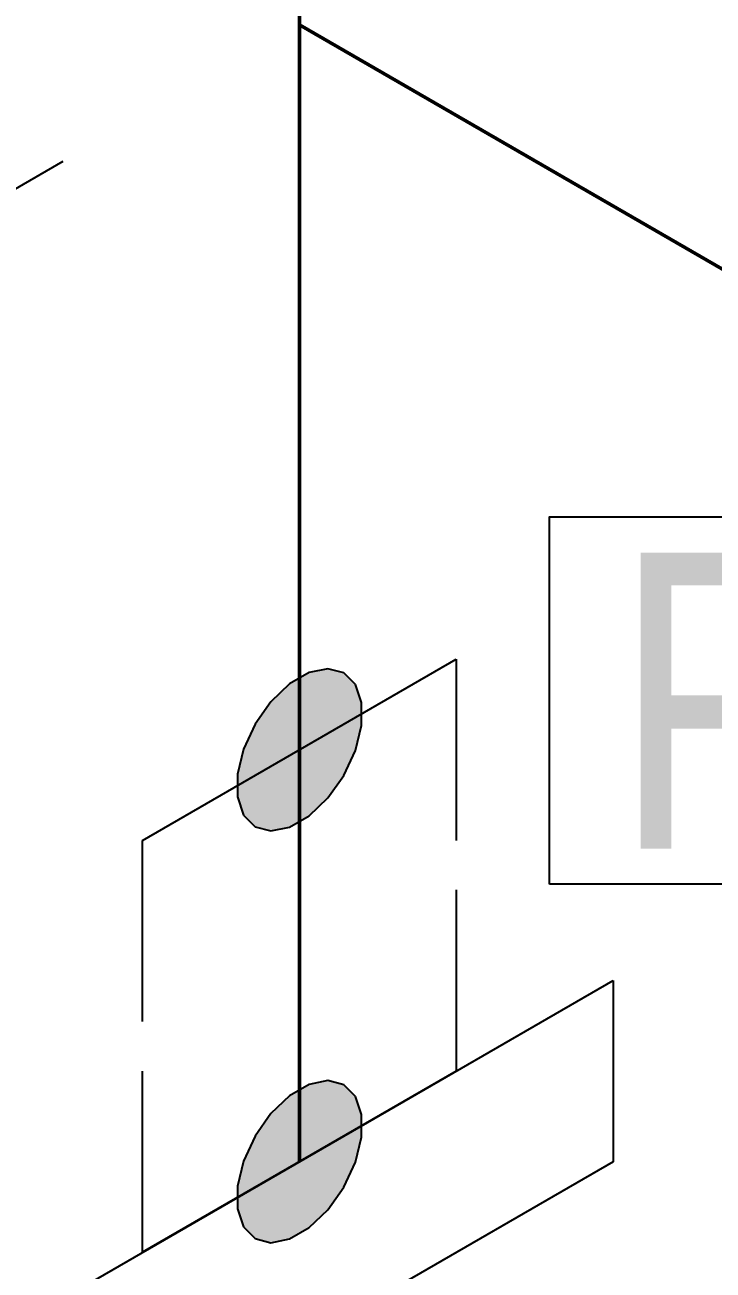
# Model space of a CAD drawing. Header units: millimetres. Extents: x 0 to 594, y 0 to 420.
# Drawn here: x 141.66 to 147.48, y 174.19 to 184.71 of the extents above; entities that cross this region are included whole.
import ezdxf
from ezdxf.enums import TextEntityAlignment as Align

# ---------------------------------------------------------------- set-up
doc = ezdxf.new("R2010")
doc.units = ezdxf.units.MM
doc.header["$LTSCALE"] = 0.25
for name, color, linetype in [('밸브', 4, 'Continuous'), ('용접', 1, 'Continuous'), ('주석', 7, 'Continuous'), ('치수', 1, 'Continuous')]:
    doc.layers.add(name, color=color, linetype=linetype)
doc.layers.add('파이프 작은 보어', color=30, linetype='Continuous', lineweight=50)
doc.styles.add('AdskIsoAnnotation', font='arial.ttf', dxfattribs={"width": 0.8, "height": 1})
doc.styles.add('AdskIsoMetric', font='arial.ttf', dxfattribs={"width": 0.8, "height": 2.5})
doc.styles.add('AdskIsoMetric-30', font='arial.ttf', dxfattribs={"width": 0.8, "height": 2.5})
doc.dimstyles.new('AdskIsoMetric', dxfattribs={"dimtxt": 2.5, "dimasz": 2.5, "dimexe": 1, "dimexo": 2, "dimgap": 0.8, "dimtad": 1, "dimdec": 0, "dimrnd": 1, "dimzin": 0, "dimdsep": 46, "dimtxsty": 'AdskIsoMetric', "dimcen": 0, "dimclrt": 7, "dimadec": 0, "dimazin": 0, "dimtfac": 1, "dimtdec": 0, "dimtmove": 1, "dimatfit": 3, "dimfxl": 0, "dimfrac": 2, "dimtolj": 1, "dimtzin": 0, "dimarcsym": 0})

# ---------------------------------------------------------------- blocks, each defined once
blk = doc.blocks.new('개스킷-2-IsoRight')
at = {"color": 0, "linetype": 'ByBlock', "lineweight": -2, "extrusion": (-1, 0, 0)}
for p in [(-0.05294, 0.23469), (0.04419, 0.17861), (-0.04419, -0.17861), (0.04419, -0.22964)]:
    blk.add_point(p, dxfattribs=at)
blk = doc.blocks.new('플랜지-2-IsoRight')
at = {"color": 0, "linetype": 'ByBlock', "lineweight": -2}
blk.add_wipeout([(0.04419, -0.22964), (-0.04419, -0.17861), (-0.04419, 0.22964), (0.04419, 0.17861)], dxfattribs=at)
at = {"color": 0, "linetype": 'ByBlock', "lineweight": -2, "extrusion": (-0.707107, -0.408248, 0.57735)}
for p, q in [((-0.04419, -0.17861), (-0.04419, 0.22964)), ((-0.04419, 0.22964), (0.04419, 0.17861)), ((0.04419, 0.17861), (0.04419, -0.22964)), ((0.04419, -0.22964), (-0.04419, -0.17861))]:
    blk.add_line(p, q, dxfattribs=at)
at = {"color": 0, "linetype": 'ByBlock', "lineweight": -2}
blk.add_wipeout([(0.04419, -0.22964), (-0.04419, -0.17861), (-0.04419, 0.22964), (0.04419, 0.17861)], dxfattribs=at)
at = {"color": 0, "linetype": 'ByBlock', "lineweight": -2, "extrusion": (-0.707107, -0.408248, 0.57735)}
for p, q in [((-0.04419, -0.17861), (-0.04419, 0.22964)), ((-0.04419, 0.22964), (0.04419, 0.17861)), ((0.04419, 0.17861), (0.04419, -0.22964)), ((0.04419, -0.22964), (-0.04419, -0.17861))]:
    blk.add_line(p, q, dxfattribs=at)
blk = doc.blocks.new('*D72')
at = {"layer": 'Defpoints', "color": 0}
for p in [(143.983, 184.708), (130.992, 177.208), (143.983, 150.193)]:
    blk.add_point(p, dxfattribs=at)
at = {"layer": '치수', "color": 0, "lineweight": -2}
for p, q in [((141.983, 183.553), (129.992, 176.63)), ((130.992, 145.193), (130.992, 174.708)), ((141.983, 149.038), (129.992, 142.115))]:
    blk.add_line(p, q, dxfattribs=at)
at = {"layer": '치수', "color": 0}
for points in [[(130.575, 174.708), (131.409, 174.708), (130.992, 177.208)], [(130.575, 145.193), (131.409, 145.193), (130.992, 142.693)]]:
    blk.add_solid(points, dxfattribs=at)
at = {"layer": '치수', "color": 7, "insert": (128.243, 158.363), "char_height": 2.5, "attachment_point": 5, "rotation": 90, "style": 'AdskIsoMetric-30'}
blk.add_mtext('\\A1;328', dxfattribs=at)
blk = doc.blocks.new('*D73')
at = {"layer": 'Defpoints', "color": 0}
for p in [(141.331, 208.089), (130.992, 202.12), (143.983, 184.708)]:
    blk.add_point(p, dxfattribs=at)
at = {"layer": '치수', "color": 0, "lineweight": -2}
for p, q in [((139.331, 206.934), (129.992, 201.542)), ((130.992, 179.708), (130.992, 199.62)), ((141.983, 183.553), (129.992, 176.63))]:
    blk.add_line(p, q, dxfattribs=at)
at = {"layer": '치수', "color": 0}
for points in [[(130.575, 199.62), (131.409, 199.62), (130.992, 202.12)], [(130.575, 179.708), (131.409, 179.708), (130.992, 177.208)]]:
    blk.add_solid(points, dxfattribs=at)
at = {"layer": '치수', "color": 7, "insert": (128.243, 188.076), "char_height": 2.5, "attachment_point": 5, "rotation": 90, "style": 'AdskIsoMetric-30'}
blk.add_mtext('\\A1;227', dxfattribs=at)
blk = doc.blocks.new('*D74')
at = {"layer": 'Defpoints', "color": 0}
for p in [(143.983, 199.708), (143.983, 184.708), (176.56, 165.899)]:
    blk.add_point(p, dxfattribs=at)
at = {"layer": '치수', "color": 0, "lineweight": -2}
blk.add_line((174.395, 182.149), (146.148, 198.458), dxfattribs=at)
at = {"layer": '치수', "color": 0}
for points in [[(146.356, 198.818), (145.939, 198.097), (143.983, 199.708)], [(174.604, 182.51), (174.187, 181.788), (176.56, 180.899)]]:
    blk.add_solid(points, dxfattribs=at)
at = {"layer": '치수', "color": 7, "insert": (151.253, 198.127), "char_height": 2.5, "attachment_point": 5, "rotation": 330, "style": 'AdskIsoMetric-30'}
blk.add_mtext('\\A1;359', dxfattribs=at)
blk = doc.blocks.new('티-3-Iso2DSkew0')
at = {"color": 0, "linetype": 'ByBlock', "lineweight": -2, "extrusion": (0.707107, 0.408248, -0.57735)}
for p, q in [((0, 0), (0, 6.124)), ((0, -6.124), (0, 0)), ((0, 0), (5.303, -3.062))]:
    blk.add_line(p, q, dxfattribs=at)
blk = doc.blocks.new('SocketWeld-2-IsoRight')
blk.add_hatch(color=256).paths.add_polyline_path([(0.00553, -0.04352), (0.00575, -0.04356), (0.00596, -0.0436), (0.00617, -0.04365), (0.00639, -0.04369), (0.0066, -0.04373), (0.00682, -0.04378), (0.00703, -0.04382), (0.00725, -0.04386), (0.00746, -0.04391), (0.00768, -0.04395), (0.00789, -0.04399), (0.00811, -0.04404), (0.00832, -0.04408), (0.00854, -0.04412), (0.00875, -0.04417), (0.00897, -0.04421), (0.00918, -0.04425), (0.0094, -0.0443), (0.00961, -0.04434), (0.00982, -0.04438), (0.01004, -0.04443), (0.01025, -0.04447), (0.01047, -0.04451), (0.01068, -0.04456), (0.0109, -0.0446), (0.01111, -0.04464), (0.01133, -0.04469), (0.01154, -0.04473), (0.01176, -0.04477), (0.01197, -0.04482), (0.01219, -0.04486), (0.0124, -0.0449), (0.01262, -0.04495), (0.01283, -0.04499), (0.01305, -0.04503), (0.01326, -0.04508), (0.01347, -0.04512), (0.01369, -0.04516), (0.0139, -0.04521), (0.01412, -0.04525), (0.01433, -0.04529), (0.01455, -0.04534), (0.01476, -0.04538), (0.01498, -0.04543), (0.01519, -0.04547), (0.01541, -0.04551), (0.01562, -0.04556), (0.01584, -0.0456), (0.01605, -0.04564), (0.01605, -0.04564), (0.01623, -0.04559), (0.01642, -0.04555), (0.0166, -0.0455), (0.01678, -0.04545), (0.01696, -0.0454), (0.01715, -0.04536), (0.01733, -0.04531), (0.01751, -0.04526), (0.01769, -0.04521), (0.01788, -0.04516), (0.01806, -0.04512), (0.01824, -0.04507), (0.01843, -0.04502), (0.01861, -0.04497), (0.01879, -0.04493), (0.01897, -0.04488), (0.01916, -0.04483), (0.01934, -0.04478), (0.01952, -0.04473), (0.0197, -0.04469), (0.01989, -0.04464), (0.02007, -0.04459), (0.02025, -0.04454), (0.02043, -0.0445), (0.02062, -0.04445), (0.0208, -0.0444), (0.02098, -0.04435), (0.02116, -0.0443), (0.02135, -0.04426), (0.02153, -0.04421), (0.02171, -0.04416), (0.0219, -0.04411), (0.02208, -0.04407), (0.02226, -0.04402), (0.02244, -0.04397), (0.02263, -0.04392), (0.02281, -0.04387), (0.02299, -0.04383), (0.02317, -0.04378), (0.02336, -0.04373), (0.02354, -0.04368), (0.02372, -0.04364), (0.0239, -0.04359), (0.02409, -0.04354), (0.02427, -0.04349), (0.02445, -0.04344), (0.02463, -0.0434), (0.02482, -0.04335), (0.025, -0.0433), (0.025, -0.0433), (0.02513, -0.04317), (0.02527, -0.04303), (0.0254, -0.0429), (0.02553, -0.04276), (0.02566, -0.04263), (0.0258, -0.0425), (0.02593, -0.04236), (0.02606, -0.04223), (0.02619, -0.04209), (0.02633, -0.04196), (0.02646, -0.04182), (0.02659, -0.04169), (0.02672, -0.04156), (0.02686, -0.04142), (0.02699, -0.04129), (0.02712, -0.04115), (0.02726, -0.04102), (0.02739, -0.04088), (0.02752, -0.04075), (0.02765, -0.04062), (0.02779, -0.04048), (0.02792, -0.04035), (0.02805, -0.04021), (0.02818, -0.04008), (0.02832, -0.03994), (0.02845, -0.03981), (0.02858, -0.03968), (0.02872, -0.03954), (0.02885, -0.03941), (0.02898, -0.03927), (0.02911, -0.03914), (0.02925, -0.039), (0.02938, -0.03887), (0.02951, -0.03874), (0.02964, -0.0386), (0.02978, -0.03847), (0.02991, -0.03833), (0.03004, -0.0382), (0.03017, -0.03806), (0.03031, -0.03793), (0.03044, -0.0378), (0.03057, -0.03766), (0.03071, -0.03753), (0.03084, -0.03739), (0.03097, -0.03726), (0.0311, -0.03712), (0.03124, -0.03699), (0.03137, -0.03686), (0.0315, -0.03672), (0.0315, -0.03672), (0.03157, -0.03651), (0.03164, -0.03631), (0.03171, -0.0361), (0.03178, -0.03589), (0.03185, -0.03568), (0.03192, -0.03548), (0.03199, -0.03527), (0.03206, -0.03506), (0.03213, -0.03485), (0.0322, -0.03465), (0.03227, -0.03444), (0.03234, -0.03423), (0.03241, -0.03402), (0.03248, -0.03381), (0.03255, -0.03361), (0.03262, -0.0334), (0.03269, -0.03319), (0.03276, -0.03298), (0.03283, -0.03278), (0.0329, -0.03257), (0.03297, -0.03236), (0.03304, -0.03215), (0.03311, -0.03195), (0.03318, -0.03174), (0.03325, -0.03153), (0.03332, -0.03132), (0.03339, -0.03112), (0.03346, -0.03091), (0.03352, -0.0307), (0.03359, -0.03049), (0.03366, -0.03028), (0.03373, -0.03008), (0.0338, -0.02987), (0.03387, -0.02966), (0.03394, -0.02945), (0.03401, -0.02925), (0.03408, -0.02904), (0.03415, -0.02883), (0.03422, -0.02862), (0.03429, -0.02842), (0.03436, -0.02821), (0.03443, -0.028), (0.0345, -0.02779), (0.03457, -0.02759), (0.03464, -0.02738), (0.03471, -0.02717), (0.03478, -0.02696), (0.03485, -0.02676), (0.03492, -0.02655), (0.03492, -0.02655), (0.03492, -0.02629), (0.03492, -0.02603), (0.03492, -0.02577), (0.03492, -0.0255), (0.03492, -0.02524), (0.03492, -0.02498), (0.03492, -0.02472), (0.03492, -0.02446), (0.03492, -0.0242), (0.03492, -0.02394), (0.03492, -0.02368), (0.03492, -0.02342), (0.03492, -0.02316), (0.03492, -0.0229), (0.03492, -0.02264), (0.03492, -0.02238), (0.03492, -0.02212), (0.03492, -0.02186), (0.03492, -0.02159), (0.03492, -0.02133), (0.03492, -0.02107), (0.03492, -0.02081), (0.03492, -0.02055), (0.03492, -0.02029), (0.03492, -0.02003), (0.03492, -0.01977), (0.03492, -0.01951), (0.03492, -0.01925), (0.03492, -0.01899), (0.03492, -0.01873), (0.03492, -0.01847), (0.03492, -0.01821), (0.03492, -0.01795), (0.03492, -0.01768), (0.03492, -0.01742), (0.03492, -0.01716), (0.03492, -0.0169), (0.03492, -0.01664), (0.03492, -0.01638), (0.03492, -0.01612), (0.03492, -0.01586), (0.03492, -0.0156), (0.03492, -0.01534), (0.03492, -0.01508), (0.03492, -0.01482), (0.03492, -0.01456), (0.03492, -0.0143), (0.03492, -0.01404), (0.03492, -0.01377), (0.03492, -0.01377), (0.03485, -0.01349), (0.03478, -0.0132), (0.03471, -0.01291), (0.03464, -0.01262), (0.03457, -0.01233), (0.0345, -0.01205), (0.03443, -0.01176), (0.03436, -0.01147), (0.03429, -0.01118), (0.03422, -0.01089), (0.03415, -0.0106), (0.03408, -0.01032), (0.03401, -0.01003), (0.03394, -0.00974), (0.03387, -0.00945), (0.0338, -0.00916), (0.03373, -0.00888), (0.03366, -0.00859), (0.03359, -0.0083), (0.03352, -0.00801), (0.03346, -0.00772), (0.03339, -0.00743), (0.03332, -0.00715), (0.03325, -0.00686), (0.03318, -0.00657), (0.03311, -0.00628), (0.03304, -0.00599), (0.03297, -0.00571), (0.0329, -0.00542), (0.03283, -0.00513), (0.03276, -0.00484), (0.03269, -0.00455), (0.03262, -0.00426), (0.03255, -0.00398), (0.03248, -0.00369), (0.03241, -0.0034), (0.03234, -0.00311), (0.03227, -0.00282), (0.0322, -0.00254), (0.03213, -0.00225), (0.03206, -0.00196), (0.03199, -0.00167), (0.03192, -0.00138), (0.03185, -0.00109), (0.03178, -0.00081), (0.03171, -0.00052), (0.03164, -0.00023), (0.03157, 0.00006), (0.0315, 0.00035), (0.0315, 0.00035), (0.03137, 0.00063), (0.03124, 0.00092), (0.0311, 0.00121), (0.03097, 0.0015), (0.03084, 0.00178), (0.03071, 0.00207), (0.03057, 0.00236), (0.03044, 0.00265), (0.03031, 0.00293), (0.03017, 0.00322), (0.03004, 0.00351), (0.02991, 0.0038), (0.02978, 0.00408), (0.02964, 0.00437), (0.02951, 0.00466), (0.02938, 0.00495), (0.02925, 0.00523), (0.02911, 0.00552), (0.02898, 0.00581), (0.02885, 0.0061), (0.02872, 0.00638), (0.02858, 0.00667), (0.02845, 0.00696), (0.02832, 0.00725), (0.02818, 0.00753), (0.02805, 0.00782), (0.02792, 0.00811), (0.02779, 0.0084), (0.02765, 0.00868), (0.02752, 0.00897), (0.02739, 0.00926), (0.02726, 0.00955), (0.02712, 0.00983), (0.02699, 0.01012), (0.02686, 0.01041), (0.02672, 0.0107), (0.02659, 0.01098), (0.02646, 0.01127), (0.02633, 0.01156), (0.02619, 0.01185), (0.02606, 0.01213), (0.02593, 0.01242), (0.0258, 0.01271), (0.02566, 0.013), (0.02553, 0.01328), (0.0254, 0.01357), (0.02527, 0.01386), (0.02513, 0.01415), (0.025, 0.01443), (0.025, 0.01443), (0.02482, 0.01469), (0.02463, 0.01495), (0.02445, 0.01521), (0.02427, 0.01547), (0.02409, 0.01573), (0.0239, 0.01599), (0.02372, 0.01624), (0.02354, 0.0165), (0.02336, 0.01676), (0.02317, 0.01702), (0.02299, 0.01728), (0.02281, 0.01754), (0.02263, 0.0178), (0.02244, 0.01806), (0.02226, 0.01831), (0.02208, 0.01857), (0.0219, 0.01883), (0.02171, 0.01909), (0.02153, 0.01935), (0.02135, 0.01961), (0.02116, 0.01987), (0.02098, 0.02012), (0.0208, 0.02038), (0.02062, 0.02064), (0.02043, 0.0209), (0.02025, 0.02116), (0.02007, 0.02142), (0.01989, 0.02168), (0.0197, 0.02193), (0.01952, 0.02219), (0.01934, 0.02245), (0.01916, 0.02271), (0.01897, 0.02297), (0.01879, 0.02323), (0.01861, 0.02349), (0.01843, 0.02375), (0.01824, 0.024), (0.01806, 0.02426), (0.01788, 0.02452), (0.01769, 0.02478), (0.01751, 0.02504), (0.01733, 0.0253), (0.01715, 0.02556), (0.01696, 0.02581), (0.01678, 0.02607), (0.0166, 0.02633), (0.01642, 0.02659), (0.01623, 0.02685), (0.01605, 0.02711), (0.01605, 0.02711), (0.01584, 0.02731), (0.01562, 0.02752), (0.01541, 0.02772), (0.01519, 0.02793), (0.01498, 0.02813), (0.01476, 0.02834), (0.01455, 0.02854), (0.01433, 0.02874), (0.01412, 0.02895), (0.0139, 0.02915), (0.01369, 0.02936), (0.01347, 0.02956), (0.01326, 0.02977), (0.01305, 0.02997), (0.01283, 0.03018), (0.01262, 0.03038), (0.0124, 0.03058), (0.01219, 0.03079), (0.01197, 0.03099), (0.01176, 0.0312), (0.01154, 0.0314), (0.01133, 0.03161), (0.01111, 0.03181), (0.0109, 0.03202), (0.01068, 0.03222), (0.01047, 0.03243), (0.01025, 0.03263), (0.01004, 0.03283), (0.00982, 0.03304), (0.00961, 0.03324), (0.0094, 0.03345), (0.00918, 0.03365), (0.00897, 0.03386), (0.00875, 0.03406), (0.00854, 0.03427), (0.00832, 0.03447), (0.00811, 0.03467), (0.00789, 0.03488), (0.00768, 0.03508), (0.00746, 0.03529), (0.00725, 0.03549), (0.00703, 0.0357), (0.00682, 0.0359), (0.0066, 0.03611), (0.00639, 0.03631), (0.00617, 0.03652), (0.00596, 0.03672), (0.00575, 0.03692), (0.00553, 0.03713), (0.00553, 0.03713), (0.00531, 0.03726), (0.00508, 0.03739), (0.00485, 0.03752), (0.00463, 0.03765), (0.0044, 0.03778), (0.00418, 0.03791), (0.00395, 0.03804), (0.00372, 0.03817), (0.0035, 0.0383), (0.00327, 0.03843), (0.00305, 0.03856), (0.00282, 0.03869), (0.0026, 0.03882), (0.00237, 0.03895), (0.00214, 0.03908), (0.00192, 0.03921), (0.00169, 0.03934), (0.00147, 0.03948), (0.00124, 0.03961), (0.00102, 0.03974), (0.00079, 0.03987), (0.00056, 0.04), (0.00034, 0.04013), (0.00011, 0.04026), (-0.00011, 0.04039), (-0.00034, 0.04052), (-0.00056, 0.04065), (-0.00079, 0.04078), (-0.00102, 0.04091), (-0.00124, 0.04104), (-0.00147, 0.04117), (-0.00169, 0.0413), (-0.00192, 0.04143), (-0.00214, 0.04156), (-0.00237, 0.04169), (-0.0026, 0.04182), (-0.00282, 0.04195), (-0.00305, 0.04208), (-0.00327, 0.04221), (-0.0035, 0.04234), (-0.00372, 0.04247), (-0.00395, 0.0426), (-0.00418, 0.04273), (-0.0044, 0.04286), (-0.00463, 0.04299), (-0.00485, 0.04312), (-0.00508, 0.04325), (-0.00531, 0.04339), (-0.00553, 0.04352), (-0.00553, 0.04352), (-0.00575, 0.04356), (-0.00596, 0.0436), (-0.00617, 0.04365), (-0.00639, 0.04369), (-0.0066, 0.04373), (-0.00682, 0.04378), (-0.00703, 0.04382), (-0.00725, 0.04386), (-0.00746, 0.04391), (-0.00768, 0.04395), (-0.00789, 0.04399), (-0.00811, 0.04404), (-0.00832, 0.04408), (-0.00854, 0.04412), (-0.00875, 0.04417), (-0.00897, 0.04421), (-0.00918, 0.04425), (-0.0094, 0.0443), (-0.00961, 0.04434), (-0.00982, 0.04438), (-0.01004, 0.04443), (-0.01025, 0.04447), (-0.01047, 0.04451), (-0.01068, 0.04456), (-0.0109, 0.0446), (-0.01111, 0.04464), (-0.01133, 0.04469), (-0.01154, 0.04473), (-0.01176, 0.04477), (-0.01197, 0.04482), (-0.01219, 0.04486), (-0.0124, 0.0449), (-0.01262, 0.04495), (-0.01283, 0.04499), (-0.01305, 0.04503), (-0.01326, 0.04508), (-0.01347, 0.04512), (-0.01369, 0.04516), (-0.0139, 0.04521), (-0.01412, 0.04525), (-0.01433, 0.04529), (-0.01455, 0.04534), (-0.01476, 0.04538), (-0.01498, 0.04543), (-0.01519, 0.04547), (-0.01541, 0.04551), (-0.01562, 0.04556), (-0.01584, 0.0456), (-0.01605, 0.04564), (-0.01605, 0.04564), (-0.01623, 0.04559), (-0.01642, 0.04555), (-0.0166, 0.0455), (-0.01678, 0.04545), (-0.01696, 0.0454), (-0.01715, 0.04536), (-0.01733, 0.04531), (-0.01751, 0.04526), (-0.01769, 0.04521), (-0.01788, 0.04516), (-0.01806, 0.04512), (-0.01824, 0.04507), (-0.01843, 0.04502), (-0.01861, 0.04497), (-0.01879, 0.04493), (-0.01897, 0.04488), (-0.01916, 0.04483), (-0.01934, 0.04478), (-0.01952, 0.04473), (-0.0197, 0.04469), (-0.01989, 0.04464), (-0.02007, 0.04459), (-0.02025, 0.04454), (-0.02043, 0.0445), (-0.02062, 0.04445), (-0.0208, 0.0444), (-0.02098, 0.04435), (-0.02116, 0.0443), (-0.02135, 0.04426), (-0.02153, 0.04421), (-0.02171, 0.04416), (-0.0219, 0.04411), (-0.02208, 0.04407), (-0.02226, 0.04402), (-0.02244, 0.04397), (-0.02263, 0.04392), (-0.02281, 0.04387), (-0.02299, 0.04383), (-0.02317, 0.04378), (-0.02336, 0.04373), (-0.02354, 0.04368), (-0.02372, 0.04364), (-0.0239, 0.04359), (-0.02409, 0.04354), (-0.02427, 0.04349), (-0.02445, 0.04344), (-0.02463, 0.0434), (-0.02482, 0.04335), (-0.025, 0.0433), (-0.025, 0.0433), (-0.02513, 0.04317), (-0.02527, 0.04303), (-0.0254, 0.0429), (-0.02553, 0.04276), (-0.02566, 0.04263), (-0.0258, 0.0425), (-0.02593, 0.04236), (-0.02606, 0.04223), (-0.02619, 0.04209), (-0.02633, 0.04196), (-0.02646, 0.04182), (-0.02659, 0.04169), (-0.02672, 0.04156), (-0.02686, 0.04142), (-0.02699, 0.04129), (-0.02712, 0.04115), (-0.02726, 0.04102), (-0.02739, 0.04088), (-0.02752, 0.04075), (-0.02765, 0.04062), (-0.02779, 0.04048), (-0.02792, 0.04035), (-0.02805, 0.04021), (-0.02818, 0.04008), (-0.02832, 0.03994), (-0.02845, 0.03981), (-0.02858, 0.03968), (-0.02872, 0.03954), (-0.02885, 0.03941), (-0.02898, 0.03927), (-0.02911, 0.03914), (-0.02925, 0.039), (-0.02938, 0.03887), (-0.02951, 0.03874), (-0.02964, 0.0386), (-0.02978, 0.03847), (-0.02991, 0.03833), (-0.03004, 0.0382), (-0.03017, 0.03806), (-0.03031, 0.03793), (-0.03044, 0.0378), (-0.03057, 0.03766), (-0.03071, 0.03753), (-0.03084, 0.03739), (-0.03097, 0.03726), (-0.0311, 0.03712), (-0.03124, 0.03699), (-0.03137, 0.03686), (-0.0315, 0.03672), (-0.0315, 0.03672), (-0.03157, 0.03651), (-0.03164, 0.03631), (-0.03171, 0.0361), (-0.03178, 0.03589), (-0.03185, 0.03568), (-0.03192, 0.03548), (-0.03199, 0.03527), (-0.03206, 0.03506), (-0.03213, 0.03485), (-0.0322, 0.03465), (-0.03227, 0.03444), (-0.03234, 0.03423), (-0.03241, 0.03402), (-0.03248, 0.03381), (-0.03255, 0.03361), (-0.03262, 0.0334), (-0.03269, 0.03319), (-0.03276, 0.03298), (-0.03283, 0.03278), (-0.0329, 0.03257), (-0.03297, 0.03236), (-0.03304, 0.03215), (-0.03311, 0.03195), (-0.03318, 0.03174), (-0.03325, 0.03153), (-0.03332, 0.03132), (-0.03339, 0.03112), (-0.03346, 0.03091), (-0.03352, 0.0307), (-0.03359, 0.03049), (-0.03366, 0.03028), (-0.03373, 0.03008), (-0.0338, 0.02987), (-0.03387, 0.02966), (-0.03394, 0.02945), (-0.03401, 0.02925), (-0.03408, 0.02904), (-0.03415, 0.02883), (-0.03422, 0.02862), (-0.03429, 0.02842), (-0.03436, 0.02821), (-0.03443, 0.028), (-0.0345, 0.02779), (-0.03457, 0.02759), (-0.03464, 0.02738), (-0.03471, 0.02717), (-0.03478, 0.02696), (-0.03485, 0.02676), (-0.03492, 0.02655), (-0.03492, 0.02655), (-0.03492, 0.02629), (-0.03492, 0.02603), (-0.03492, 0.02577), (-0.03492, 0.0255), (-0.03492, 0.02524), (-0.03492, 0.02498), (-0.03492, 0.02472), (-0.03492, 0.02446), (-0.03492, 0.0242), (-0.03492, 0.02394), (-0.03492, 0.02368), (-0.03492, 0.02342), (-0.03492, 0.02316), (-0.03492, 0.0229), (-0.03492, 0.02264), (-0.03492, 0.02238), (-0.03492, 0.02212), (-0.03492, 0.02186), (-0.03492, 0.02159), (-0.03492, 0.02133), (-0.03492, 0.02107), (-0.03492, 0.02081), (-0.03492, 0.02055), (-0.03492, 0.02029), (-0.03492, 0.02003), (-0.03492, 0.01977), (-0.03492, 0.01951), (-0.03492, 0.01925), (-0.03492, 0.01899), (-0.03492, 0.01873), (-0.03492, 0.01847), (-0.03492, 0.01821), (-0.03492, 0.01795), (-0.03492, 0.01768), (-0.03492, 0.01742), (-0.03492, 0.01716), (-0.03492, 0.0169), (-0.03492, 0.01664), (-0.03492, 0.01638), (-0.03492, 0.01612), (-0.03492, 0.01586), (-0.03492, 0.0156), (-0.03492, 0.01534), (-0.03492, 0.01508), (-0.03492, 0.01482), (-0.03492, 0.01456), (-0.03492, 0.0143), (-0.03492, 0.01404), (-0.03492, 0.01377), (-0.03492, 0.01377), (-0.03485, 0.01349), (-0.03478, 0.0132), (-0.03471, 0.01291), (-0.03464, 0.01262), (-0.03457, 0.01233), (-0.0345, 0.01205), (-0.03443, 0.01176), (-0.03436, 0.01147), (-0.03429, 0.01118), (-0.03422, 0.01089), (-0.03415, 0.0106), (-0.03408, 0.01032), (-0.03401, 0.01003), (-0.03394, 0.00974), (-0.03387, 0.00945), (-0.0338, 0.00916), (-0.03373, 0.00888), (-0.03366, 0.00859), (-0.03359, 0.0083), (-0.03352, 0.00801), (-0.03346, 0.00772), (-0.03339, 0.00743), (-0.03332, 0.00715), (-0.03325, 0.00686), (-0.03318, 0.00657), (-0.03311, 0.00628), (-0.03304, 0.00599), (-0.03297, 0.00571), (-0.0329, 0.00542), (-0.03283, 0.00513), (-0.03276, 0.00484), (-0.03269, 0.00455), (-0.03262, 0.00426), (-0.03255, 0.00398), (-0.03248, 0.00369), (-0.03241, 0.0034), (-0.03234, 0.00311), (-0.03227, 0.00282), (-0.0322, 0.00254), (-0.03213, 0.00225), (-0.03206, 0.00196), (-0.03199, 0.00167), (-0.03192, 0.00138), (-0.03185, 0.00109), (-0.03178, 0.00081), (-0.03171, 0.00052), (-0.03164, 0.00023), (-0.03157, -0.00006), (-0.0315, -0.00035), (-0.0315, -0.00035), (-0.03137, -0.00063), (-0.03124, -0.00092), (-0.0311, -0.00121), (-0.03097, -0.0015), (-0.03084, -0.00178), (-0.03071, -0.00207), (-0.03057, -0.00236), (-0.03044, -0.00265), (-0.03031, -0.00293), (-0.03017, -0.00322), (-0.03004, -0.00351), (-0.02991, -0.0038), (-0.02978, -0.00408), (-0.02964, -0.00437), (-0.02951, -0.00466), (-0.02938, -0.00495), (-0.02925, -0.00523), (-0.02911, -0.00552), (-0.02898, -0.00581), (-0.02885, -0.0061), (-0.02872, -0.00638), (-0.02858, -0.00667), (-0.02845, -0.00696), (-0.02832, -0.00725), (-0.02818, -0.00753), (-0.02805, -0.00782), (-0.02792, -0.00811), (-0.02779, -0.0084), (-0.02765, -0.00868), (-0.02752, -0.00897), (-0.02739, -0.00926), (-0.02726, -0.00955), (-0.02712, -0.00983), (-0.02699, -0.01012), (-0.02686, -0.01041), (-0.02672, -0.0107), (-0.02659, -0.01098), (-0.02646, -0.01127), (-0.02633, -0.01156), (-0.02619, -0.01185), (-0.02606, -0.01213), (-0.02593, -0.01242), (-0.0258, -0.01271), (-0.02566, -0.013), (-0.02553, -0.01328), (-0.0254, -0.01357), (-0.02527, -0.01386), (-0.02513, -0.01415), (-0.025, -0.01443), (-0.025, -0.01443), (-0.02482, -0.01469), (-0.02463, -0.01495), (-0.02445, -0.01521), (-0.02427, -0.01547), (-0.02409, -0.01573), (-0.0239, -0.01599), (-0.02372, -0.01624), (-0.02354, -0.0165), (-0.02336, -0.01676), (-0.02317, -0.01702), (-0.02299, -0.01728), (-0.02281, -0.01754), (-0.02263, -0.0178), (-0.02244, -0.01806), (-0.02226, -0.01831), (-0.02208, -0.01857), (-0.0219, -0.01883), (-0.02171, -0.01909), (-0.02153, -0.01935), (-0.02135, -0.01961), (-0.02116, -0.01987), (-0.02098, -0.02012), (-0.0208, -0.02038), (-0.02062, -0.02064), (-0.02043, -0.0209), (-0.02025, -0.02116), (-0.02007, -0.02142), (-0.01989, -0.02168), (-0.0197, -0.02193), (-0.01952, -0.02219), (-0.01934, -0.02245), (-0.01916, -0.02271), (-0.01897, -0.02297), (-0.01879, -0.02323), (-0.01861, -0.02349), (-0.01843, -0.02375), (-0.01824, -0.024), (-0.01806, -0.02426), (-0.01788, -0.02452), (-0.01769, -0.02478), (-0.01751, -0.02504), (-0.01733, -0.0253), (-0.01715, -0.02556), (-0.01696, -0.02581), (-0.01678, -0.02607), (-0.0166, -0.02633), (-0.01642, -0.02659), (-0.01623, -0.02685), (-0.01605, -0.02711), (-0.01605, -0.02711), (-0.01584, -0.02731), (-0.01562, -0.02752), (-0.01541, -0.02772), (-0.01519, -0.02793), (-0.01498, -0.02813), (-0.01476, -0.02834), (-0.01455, -0.02854), (-0.01433, -0.02874), (-0.01412, -0.02895), (-0.0139, -0.02915), (-0.01369, -0.02936), (-0.01347, -0.02956), (-0.01326, -0.02977), (-0.01305, -0.02997), (-0.01283, -0.03018), (-0.01262, -0.03038), (-0.0124, -0.03058), (-0.01219, -0.03079), (-0.01197, -0.03099), (-0.01176, -0.0312), (-0.01154, -0.0314), (-0.01133, -0.03161), (-0.01111, -0.03181), (-0.0109, -0.03202), (-0.01068, -0.03222), (-0.01047, -0.03243), (-0.01025, -0.03263), (-0.01004, -0.03283), (-0.00982, -0.03304), (-0.00961, -0.03324), (-0.0094, -0.03345), (-0.00918, -0.03365), (-0.00897, -0.03386), (-0.00875, -0.03406), (-0.00854, -0.03427), (-0.00832, -0.03447), (-0.00811, -0.03467), (-0.00789, -0.03488), (-0.00768, -0.03508), (-0.00746, -0.03529), (-0.00725, -0.03549), (-0.00703, -0.0357), (-0.00682, -0.0359), (-0.0066, -0.03611), (-0.00639, -0.03631), (-0.00617, -0.03652), (-0.00596, -0.03672), (-0.00575, -0.03692), (-0.00553, -0.03713), (-0.00553, -0.03713), (-0.00531, -0.03726), (-0.00508, -0.03739), (-0.00485, -0.03752), (-0.00463, -0.03765), (-0.0044, -0.03778), (-0.00418, -0.03791), (-0.00395, -0.03804), (-0.00372, -0.03817), (-0.0035, -0.0383), (-0.00327, -0.03843), (-0.00305, -0.03856), (-0.00282, -0.03869), (-0.0026, -0.03882), (-0.00237, -0.03895), (-0.00214, -0.03908), (-0.00192, -0.03921), (-0.00169, -0.03934), (-0.00147, -0.03948), (-0.00124, -0.03961), (-0.00102, -0.03974), (-0.00079, -0.03987), (-0.00056, -0.04), (-0.00034, -0.04013), (-0.00011, -0.04026), (0.00011, -0.04039), (0.00034, -0.04052), (0.00056, -0.04065), (0.00079, -0.04078), (0.00102, -0.04091), (0.00124, -0.04104), (0.00147, -0.04117), (0.00169, -0.0413), (0.00192, -0.04143), (0.00214, -0.04156), (0.00237, -0.04169), (0.0026, -0.04182), (0.00282, -0.04195), (0.00305, -0.04208), (0.00327, -0.04221), (0.0035, -0.04234), (0.00372, -0.04247), (0.00395, -0.0426), (0.00418, -0.04273), (0.0044, -0.04286), (0.00463, -0.04299), (0.00485, -0.04312), (0.00508, -0.04325), (0.00531, -0.04339)], flags=0)
at = {"color": 0, "linetype": 'ByBlock', "lineweight": -2, "extrusion": (-0.707107, -0.408248, 0.57735)}
for p, q in [((-0.08839, 0.15309), (0, 0.10206)), ((0, 0.10206), (0, -0.10206)), ((-0.025, 0.0433), (-0.0315, 0.03672)), ((-0.01605, 0.04564), (-0.025, 0.0433)), ((-0.00553, 0.04352), (-0.01605, 0.04564)), ((0.00553, 0.03713), (-0.00553, 0.04352)), ((-0.0315, 0.03672), (-0.03492, 0.02655)), ((0.01605, 0.02711), (0.00553, 0.03713)), ((-0.03492, 0.02655), (-0.03492, 0.01377)), ((0.025, 0.01443), (0.01605, 0.02711)), ((0.0315, 0.00035), (0.025, 0.01443)), ((-0.03492, 0.01377), (-0.0315, -0.00035)), ((0.03492, -0.01377), (0.0315, 0.00035)), ((-0.0315, -0.00035), (-0.025, -0.01443)), ((0.03492, -0.02655), (0.03492, -0.01377)), ((-0.025, -0.01443), (-0.01605, -0.02711)), ((-0.01605, -0.02711), (-0.00553, -0.03713)), ((0.0315, -0.03672), (0.03492, -0.02655)), ((-0.00553, -0.03713), (0.00553, -0.04352)), ((0.025, -0.0433), (0.0315, -0.03672)), ((0.00553, -0.04352), (0.01605, -0.04564)), ((0.01605, -0.04564), (0.025, -0.0433)), ((0, -0.10206), (-0.08839, -0.05103))]:
    blk.add_line(p, q, dxfattribs=at)
blk = doc.blocks.new('AnnoRect')
at = {"color": 0, "linetype": 'ByBlock', "lineweight": -2}
blk.add_wipeout([(-0.80951, -0.59999), (-0.80951, 0.59999), (0.80951, 0.59999), (0.80951, -0.59999)], dxfattribs=at)
blk.add_lwpolyline([(-0.80951, -0.59999), (-0.80951, 0.59999), (0.80951, 0.59999), (0.80951, -0.59999)], close=True, dxfattribs=at)
at = {"color": 0, "linetype": 'ByBlock', "lineweight": -2, "style": 'AdskIsoAnnotation', "width": 0.8}
blk.add_attdef('XX', text='', height=1, dxfattribs=at).set_placement((0, 0), align=Align.MIDDLE_CENTER)

msp = doc.modelspace()

# ---------------------------------------------------------------- block references
at = {"layer": '밸브', "xscale": 15, "yscale": 15, "zscale": 15, "rotation": 300.0000000001925}
msp.add_blockref('개스킷-2-IsoRight', (143.983, 172.808), dxfattribs=at)
at = {"layer": '파이프 작은 보어'}
msp.add_blockref('티-3-Iso2DSkew0', (143.983, 184.708), dxfattribs=at)

# ---------------------------------------------------------------- next in the draw order: block references
at = {"layer": '밸브', "xscale": 15, "yscale": 15, "zscale": 15, "rotation": 300.0000000003851}
msp.add_blockref('플랜지-2-IsoRight', (143.983, 174.339), dxfattribs=at)

# ---------------------------------------------------------------- next in the draw order: linework, layer by layer
at = {"layer": '파이프 작은 보어'}
msp.add_lwpolyline([(143.983, 175.105), (143.983, 178.584)], dxfattribs=at)

# ---------------------------------------------------------------- next in the draw order: block references
at = {"layer": '용접', "xscale": 15, "yscale": 15, "zscale": 15}
for p, rotation in [((143.983, 178.584), 120.0000000001596), ((143.983, 175.105), 300.0000000000898)]:
    msp.add_blockref('SocketWeld-2-IsoRight', p, dxfattribs=dict(at, rotation=rotation))

# ---------------------------------------------------------------- next in the draw order: dimensions: what is measured, and where the dimension line sits
at = {"layer": '치수'}
for base, p1, p2, angle, text, override, picture, middle in [((130.992, 202.12), (143.983, 184.708), (141.331, 208.089), 90, '227', {"dimtad": 0, "dimlfac": 9.71083, "dimtxsty": 'AdskIsoMetric-30', "dimse1": 0, "dimse2": 0, "dimsd1": 0, "dimsd2": 0, "dimtmove": 1}, '*D73', (128.243, 188.076)), ((143.983, 199.708), (176.56, 165.899), (143.983, 184.708), 150, '359', {"dimtad": 0, "dimlfac": 9.555496, "dimtxsty": 'AdskIsoMetric-30', "dimse1": 1, "dimse2": 1, "dimsd1": 0, "dimsd2": 0, "dimtmove": 1}, '*D74', (151.253, 198.127)), ((130.992, 177.208), (143.983, 150.193), (143.983, 184.708), 90, '328', {"dimtad": 0, "dimlfac": 9.507066, "dimtxsty": 'AdskIsoMetric-30', "dimse1": 0, "dimse2": 0, "dimsd1": 0, "dimsd2": 0, "dimtmove": 1}, '*D72', (128.243, 158.363))]:
    dim = msp.add_linear_dim(base=base, p1=p1, p2=p2, angle=angle, text=text, dimstyle='AdskIsoMetric', override=override, dxfattribs=at)
    dim.commit()
    dim.dimension.update_dxf_attribs({"geometry": picture, "text_midpoint": middle, "dimtype": 160})

# ---------------------------------------------------------------- next in the draw order: block references
at = {"layer": '주석'}
ref = msp.add_blockref('AnnoRect', (155, 179), dxfattribs=dict(at, xscale=11, yscale=2.585266030013643, zscale=2.5))
ref.add_attrib('XX_001', 'F17 B22 G28', (146.637, 177.75), dxfattribs={"layer": '0', "color": 0, "linetype": 'ByBlock', "lineweight": -2, "height": 2.5, "style": 'AdskIsoAnnotation', "width": 0.8})

doc.saveas('drawing.dxf')
